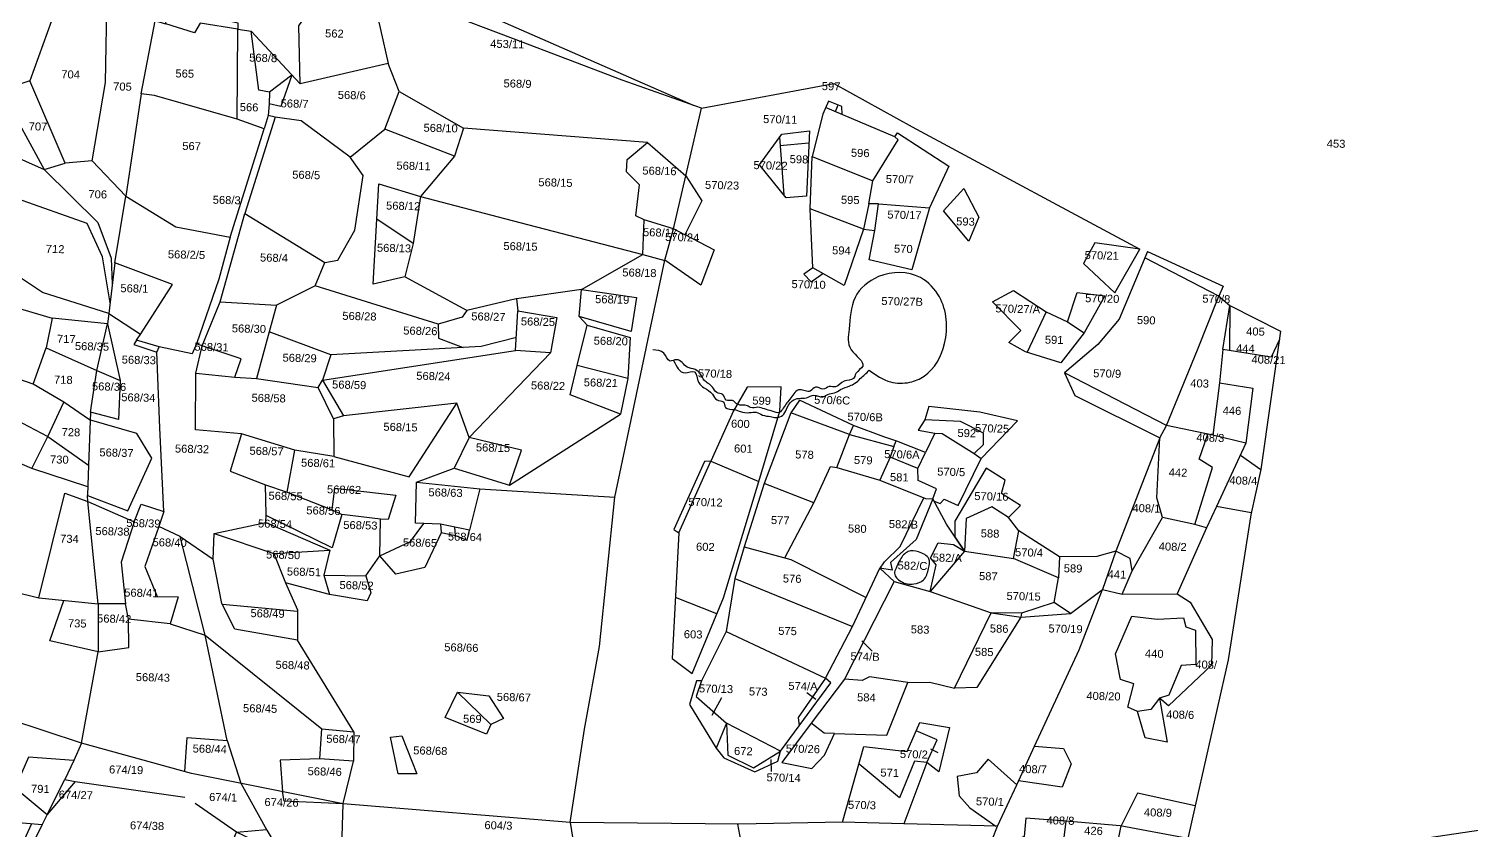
# Model space of a CAD drawing. Header units: millimetres. Extents: x 348367 to 356748, y 1836285 to 1844490.
# Drawn here: x 350241 to 352675, y 1840811 to 1842164 of the extents above; entities that cross this region are included whole.
import ezdxf
from ezdxf.enums import TextEntityAlignment as Align

# ---------------------------------------------------------------- set-up
doc = ezdxf.new("R2010")
doc.units = ezdxf.units.MM
for name, color, linetype in [('DIMENSION', 7, 'Continuous'), ('Plot', 7, 'Continuous'), ('Stream', 4, 'Continuous')]:
    doc.layers.add(name, color=color, linetype=linetype)
doc.styles.get("Standard").update_dxf_attribs({"font": 'arial.ttf'})

msp = doc.modelspace()

# ---------------------------------------------------------------- hatches: boundary and pattern name
h = msp.add_hatch()
h.set_pattern_fill('DASH,_O', color=4, scale=20, angle=45)
h.set_pattern_definition([(45, (0, -5286.02), (7e-15, 89.8025612), [63.5, -63.5])])
edge = h.paths.add_edge_path()
edge.add_spline(control_points=[(356173.8, 1844077.8), (356118.9, 1844029), (355913.7, 1843861.9), (355574.1, 1843591.3), (355217, 1843272.9), (354944.6, 1842979.2), (354741.7, 1842776.2), (354523.6, 1842634), (354411.3, 1842454.7), (354037.5, 1842257.1), (353652.6, 1842879.1), (352957.2, 1842601.1), (352440.3, 1843123.6), (351871, 1843339), (351505.9, 1843559), (351379.9, 1843635)], knot_values=[10732.018624, 10732.018624, 10732.018624, 10732.018624, 10947.391125, 11503.408839, 12052.094683, 12374.742608, 12705.71871, 12912.047162, 13143.644243, 13334.200632, 14061.252952, 14648.51574, 15221.119517, 16056.071013, 16495.766696, 16495.766696, 16495.766696, 16495.766696], degree=3, periodic=0)
edge.add_line((351379.9, 1843635), (351014.3, 1843797.8))
edge.add_line((351014.3, 1843797.8), (350411.6, 1843762))
edge.add_line((350411.6, 1843762), (349770.9, 1843444.1))
edge.add_line((349770.9, 1843444.1), (349436.5, 1843040.9))
edge.add_line((349436.5, 1843040.9), (349048.2, 1842444.9))
edge.add_line((349048.2, 1842444.9), (348671.9, 1842188.8))
edge.add_line((348671.9, 1842188.8), (348895.9, 1841975.1))
edge.add_line((348895.9, 1841975.1), (349205.6, 1842299.6))
edge.add_line((349205.6, 1842299.6), (349306, 1842415.8))
edge.add_line((349306, 1842415.8), (349375, 1842547))
edge.add_line((349375, 1842547), (349580.2, 1842817.4))
edge.add_line((349580.2, 1842817.4), (349946.5, 1843185.7))
edge.add_line((349946.5, 1843185.7), (350272.4, 1843335.3))
edge.add_line((350272.4, 1843335.3), (350789.1, 1843428))
edge.add_line((350789.1, 1843428), (350998.9, 1843450.7))
edge.add_line((350998.9, 1843450.7), (351278.4, 1843398.7))
edge.add_line((351278.4, 1843398.7), (351614, 1843322.1))
edge.add_line((351614, 1843322.1), (352008.9, 1843081.7))
edge.add_line((352008.9, 1843081.7), (352174.8, 1842941.3))
edge.add_line((352174.8, 1842941.3), (352417, 1842669.9))
edge.add_line((352417, 1842669.9), (353146.2, 1842474.1))
edge.add_line((353146.2, 1842474.1), (353409.4, 1842271.6))
edge.add_line((353409.4, 1842271.6), (354057, 1842133))
edge.add_line((354057, 1842133), (354305.9, 1842172.8))
edge.add_line((354305.9, 1842172.8), (354684.2, 1842415.5))
edge.add_line((354684.2, 1842415.5), (355191.1, 1842879.5))
edge.add_line((355191.1, 1842879.5), (355737, 1843173.6))
edge.add_line((355737, 1843173.6), (356070, 1843283.5))
edge.add_line((356070, 1843283.5), (356311.5, 1843442.1))
edge.add_line((356311.5, 1843442.1), (356517.8, 1843778.2))
edge.add_line((356517.8, 1843778.2), (356173.8, 1844077.8))

# ---------------------------------------------------------------- linework, layer by layer
at = {"layer": 'DIMENSION', "color": 2}
for points in [[(351664.3, 1841113.6), (351646.5, 1841131.2)], [(351762.6, 1840948.5), (351774.9, 1840942.6)], [(351494.1, 1840910.5), (351493.7, 1840930.9)]]:
    msp.add_lwpolyline(points, dxfattribs=at)
at = {"layer": 'DIMENSION', "color": 4}
for points in [[(351409.8, 1841035), (351393.5, 1841005.1)], [(351554, 1841043.8), (351569.2, 1841032.3)]]:
    msp.add_lwpolyline(points, dxfattribs=at)
at = {"layer": 'Plot'}
for points in [[(351376, 1842030.6), (351242.2, 1842077.7), (351058.7, 1842147.4), (350815, 1842240.1), (350759.9, 1842261), (350469.9, 1842363.6), (350800.5, 1842290), (350808.7, 1842278.7), (351362, 1842035.5)], [(350866, 1842058.6), (350847.3, 1842105.8), (350698.6, 1842071.4), (350696.8, 1842169.6), (350759.9, 1842261), (350796.3, 1842290.9)], [(350808.7, 1842278.7), (350847.3, 1842105.8)], [(350348, 1841941.4), (350370.2, 1842073.5), (350373.1, 1842228.3), (350279.1, 1842177.9), (350242.8, 1842076.7)], [(350430.6, 1842054.7), (350453.9, 1842178), (350455.1, 1842213.2)], [(350453.9, 1842178), (350471.9, 1842172.8), (350475.1, 1842200.8), (350593.6, 1842174.3), (350593.8, 1842164), (350530, 1842174), (350520.3, 1842157.6), (350471.9, 1842172.8)], [(350592.7, 1842011.8), (350593.8, 1842164), (350616, 1842160.5), (350698.6, 1842071.4)], [(350684.6, 1842086.4), (350647.1, 1842057.2), (350629.1, 1842061), (350616, 1842160.5)], [(350028.8, 1841877.1), (350077.4, 1842011.2), (350098, 1842058.5), (350017.2, 1842087.5), (350005.9, 1842046.3), (350077.4, 1842011.2), (350266.7, 1841926.6), (350302.5, 1841937.8), (350242.8, 1842076.7), (350194, 1842060.3), (350266.7, 1841926.6), (350357.3, 1841837.5), (350379.8, 1841777), (350381.8, 1841733.4)], [(350684.6, 1842086.4), (350666.5, 1842033.1), (350646.7, 1842038), (350645, 1842018.3)], [(350783.5, 1841947.6), (350700.3, 1842009.1), (350656.6, 1842015.4), (350645, 1842018.3), (350638.1, 1841995.8), (350592.7, 1842011.8), (350453.3, 1842051.8), (350430.6, 1842054.7), (350404.4, 1841882.1), (350489, 1841829.8), (350580.8, 1841812.4), (350638.1, 1841995.8)], [(350647.1, 1842057.2), (350646.7, 1842038)], [(350959.6, 1841949.5), (350841.6, 1841994.8), (350866, 1842058.6), (350974.8, 1841996.8)], [(351154.6, 1840824.5), (351178.7, 1840981.9), (351204.1, 1841121.4), (351229.9, 1841373.7), (351259.7, 1841514.8), (351290.3, 1841659.4), (351314.5, 1841773.7), (351328.9, 1841826.6), (351349.6, 1841916.1), (351376, 1842030.6), (351599.3, 1842071.9), (351731.7, 1841999), (351976.2, 1841867.4), (352116.1, 1841792.1), (352040.2, 1841802.8), (352021.1, 1841768.2), (352073.7, 1841718.5), (352116.1, 1841792.1)], [(351590.3, 1842042), (351580.9, 1842020.5), (351562.9, 1841948.8), (351665.2, 1841907.6), (351707.8, 1841977.2), (351702.4, 1841982.3), (351585.6, 1842031.3)], [(351613.6, 1842019.5), (351612.8, 1842033), (351590.3, 1842042)], [(351606.2, 1842035.6), (351601.6, 1842024.5)], [(350656.6, 1842015.4), (350605.5, 1841852.6), (350740.3, 1841769.7)], [(350724, 1841730.4), (350740.3, 1841769.7), (350762.5, 1841773.5), (350790.9, 1841824.4), (350805.2, 1841916.5), (350783.5, 1841947.6), (350841.6, 1841994.8)], [(351285.2, 1841972.7), (350974.8, 1841996.8), (350959.6, 1841949.5), (350901.7, 1841881.4)], [(351511.7, 1841986.7), (351558.4, 1841992.2), (351553.4, 1841881.9), (351519.2, 1841879), (351474.2, 1841934.5), (351511.7, 1841986.7)], [(351507.9, 1841981.5), (351515, 1841884.1)], [(351702.4, 1841982.3), (351707.2, 1841989), (351793.6, 1841932.4), (351760.9, 1841862), (351731.3, 1841757.2), (351659.2, 1841774.6), (351668.7, 1841824.1), (351674.8, 1841868.7), (351658.8, 1841869.1), (351665.2, 1841907.6)], [(350901.7, 1841881.4), (351056.9, 1841841), (351277.2, 1841783.1), (351279.6, 1841841.8), (351265.6, 1841848.5), (351271.7, 1841901), (351249.7, 1841923.1), (351250.7, 1841943.8), (351285.2, 1841972.7), (351349.6, 1841916.1)], [(351557.4, 1841971.6), (351508.6, 1841967)], [(350386.1, 1841769.5), (350404.4, 1841882.1), (350348, 1841941.4), (350302.5, 1841937.8)], [(351658.8, 1841869.1), (351649.4, 1841826.2), (351559.8, 1841860.2), (351562.9, 1841948.8)], [(351349.6, 1841916.1), (351376.8, 1841874), (351348, 1841816.7), (351328.9, 1841826.6)], [(350980, 1841688.6), (350875.7, 1841745.7), (350821.8, 1841733.5), (350828.2, 1841843), (350831.7, 1841902.5), (350901.7, 1841881.4), (350889.3, 1841802), (350828.2, 1841843)], [(351784.6, 1841857.2), (351819, 1841895), (351844.2, 1841846.2), (351827.5, 1841806), (351784.6, 1841857.2)], [(350378, 1841701.8), (350365.4, 1841779.3), (350339.6, 1841835.9), (350221.6, 1841877.1), (350206, 1841860.3), (350187.8, 1841770)], [(351564.2, 1841760.6), (351559.8, 1841860.2)], [(351674.8, 1841868.7), (351760.9, 1841862)], [(350563.6, 1841703.4), (350605.5, 1841852.6)], [(351328.9, 1841826.6), (351279.6, 1841841.8)], [(350580.8, 1841812.4), (350561.6, 1841741.9), (350523.9, 1841632.5)], [(351348.1, 1841816.9), (351397.6, 1841791.2), (351375, 1841731.5), (351314.5, 1841773.7)], [(351649.4, 1841826.2), (351617.2, 1841730.8), (351564.2, 1841760.6), (351549, 1841750), (351561.3, 1841737.3), (351580.7, 1841751.3)], [(351649.4, 1841826.2), (351668.7, 1841824.1)], [(350375.8, 1841683.5), (350263.9, 1841719.3), (350187.8, 1841770), (350091.4, 1841785.9), (350062.2, 1841781.2), (350065.8, 1841739.6), (350019.6, 1841735.2), (350025.2, 1841716.2), (349895.4, 1841742.1), (349875.4, 1841678.6), (349940.7, 1841647.6), (349949, 1841662.3), (350007, 1841637.4)], [(350889.3, 1841802), (350875.7, 1841745.7)], [(351052.2, 1841393.7), (351239.4, 1841513.6), (351154.3, 1841546.3), (351166.5, 1841595.7), (351183.4, 1841664.3), (351169.5, 1841678.4), (351173.9, 1841724.2), (351277.2, 1841783.1), (351314.3, 1841773)], [(352128.8, 1841788.5), (352081.1, 1841674), (352045.3, 1841631.6), (351988.7, 1841583.7), (352006.2, 1841545.3), (352149.8, 1841473.9), (352160.8, 1841494.6), (351988.7, 1841583.7)], [(352128.8, 1841788.5), (352256.5, 1841729.6), (352249.5, 1841712.8), (352267.6, 1841697.1), (352353.4, 1841654), (352319.9, 1841420.1), (352303, 1841343.9)], [(350422.5, 1841638.5), (350430, 1841649.3), (350483.6, 1841732.6), (350386.1, 1841769.5), (350375.8, 1841683.5), (350429.6, 1841648.8)], [(352160.8, 1841494.6), (352213.5, 1841622.6), (352249.5, 1841712.8), (352124.2, 1841777.5)], [(350125.7, 1841721.4), (350280.1, 1841675.8)], [(351063.5, 1841708.6), (350980, 1841688.6), (350972.3, 1841677.3), (350931.5, 1841665.5), (350724, 1841730.4), (350658.9, 1841697.8), (350646.5, 1841652.5), (350625, 1841573.8), (350729.2, 1841559), (350736.6, 1841571.1), (351062.5, 1841621.1)], [(351173.9, 1841724.2), (351063.8, 1841708.7), (351066.4, 1841688.1), (351132, 1841677.1), (351121.1, 1841617.1), (351062.5, 1841621.1), (351066.4, 1841688.1)], [(351173.9, 1841724.2), (351266.5, 1841710.8), (351257.7, 1841653.2), (351169.5, 1841678.4)], [(352057, 1841713.5), (352021.8, 1841650.9), (351982.4, 1841600.6), (351923.2, 1841619), (351894.6, 1841634.8), (351914.9, 1841655), (351867.4, 1841703.6), (351902.7, 1841722.8), (351957.9, 1841686.5), (351925.6, 1841618.2)], [(351957.9, 1841686.5), (351993.8, 1841669.6), (352010.2, 1841719.3), (352057, 1841713.5)], [(350522.9, 1841582.8), (350533.6, 1841629.4), (350563.6, 1841703.4), (350658.9, 1841697.8)], [(352351.4, 1841640.1), (352337.6, 1841610.1), (352256.2, 1841622.8), (352267.6, 1841697.1), (352267, 1841621.1)], [(350373.7, 1841666.1), (350280.1, 1841675.8), (350270.3, 1841625.5), (350355.7, 1841587.7)], [(350375.8, 1841683.5), (350373.7, 1841666.1), (350394.9, 1841570.7), (350392.3, 1841504.7), (350345, 1841517.2), (350355.7, 1841587.7), (350394.9, 1841570.7)], [(350355.7, 1841587.7), (350373.7, 1841666.1)], [(350931.5, 1841665.5), (350932.4, 1841641.8), (350974.1, 1841626.4)], [(351183.4, 1841664.3), (351255.9, 1841643.2), (351251.7, 1841574), (351239.4, 1841513.6)], [(351993.8, 1841669.6), (352021.8, 1841650.9)], [(350588.7, 1841576.2), (350599.1, 1841607.4), (350533.6, 1841629.4), (350523.9, 1841632.5), (350516.5, 1841615.4), (350460.8, 1841627.4), (350422.5, 1841638.5), (350418.3, 1841631.3), (350457.1, 1841618.3), (350460.8, 1841627.4)], [(350750.8, 1841614.1), (350646.5, 1841652.5)], [(351063.8, 1841643.3), (351004.4, 1841628), (350750.8, 1841614.1), (350736.6, 1841571.1)], [(350248.4, 1841564.4), (350270.3, 1841625.5)], [(350469, 1841349.5), (350462, 1841490.7), (350457.1, 1841618.3)], [(351121.1, 1841617.1), (350984.1, 1841474.5), (350963.3, 1841532.3), (350771.8, 1841511.1), (350755, 1841506.1), (350729.2, 1841559)], [(352256.2, 1841622.8), (352250.4, 1841566.6), (352306.5, 1841557.7), (352295, 1841464.9), (352239.3, 1841478.5), (352160.8, 1841494.6)], [(350340.4, 1841366.3), (350340, 1841376.6), (350407.9, 1841350.4), (350448.6, 1841439.7), (350423.3, 1841481.2), (350343.3, 1841504), (350300.1, 1841534), (350248.4, 1841564.4), (350172, 1841590.6), (350154.5, 1841543.7), (350219.5, 1841504.2), (350272.9, 1841475.9), (350300.1, 1841534)], [(351251.7, 1841574), (351166.5, 1841595.7)], [(350599.9, 1841480.4), (350522.2, 1841487.3), (350522.9, 1841582.8), (350588.7, 1841576.2), (350625, 1841573.8)], [(350736.6, 1841571.1), (350771.8, 1841511.1)], [(352250.4, 1841566.6), (352239.3, 1841478.5)], [(351508.4, 1841519), (351510.5, 1841559.9), (351453.3, 1841559.1), (351430.4, 1841519.5), (351391.8, 1841434.5), (351381.3, 1841433.8), (351329.6, 1841318.8), (351338, 1841313.4), (351391.8, 1841434.5), (351473.1, 1841400), (351508.4, 1841519)], [(350340.5, 1841390.9), (350246.3, 1841422), (350143.2, 1841465.7), (350169.5, 1841524.1), (350215.5, 1841506.6)], [(350345, 1841517.2), (350341.7, 1841427.6), (350340, 1841376.6)], [(350755, 1841506.1), (350755.6, 1841442.2), (350882.7, 1841407.9), (350963.3, 1841532.3)], [(351768.8, 1841366.8), (351778.8, 1841362.9), (351785.5, 1841370.3), (351809.2, 1841359.5), (351848, 1841438.9), (351909.2, 1841502.4), (351845.9, 1841517.4), (351759.9, 1841526.7), (351753, 1841504.2), (351741.8, 1841487), (351769.9, 1841481.8), (351754.4, 1841449.2), (351705.7, 1841468.2), (351683.8, 1841475.3), (351632.5, 1841494.4), (351541.3, 1841537.2), (351526.7, 1841515.8), (351482, 1841396.6), (351448.1, 1841289.5), (351432.6, 1841236.3), (351417.7, 1841147), (351376, 1841063.3), (351367.6, 1841063.5), (351356.1, 1841023.3), (351401.1, 1840949.9), (351414.1, 1840933.4), (351466.3, 1840909.8), (351504.9, 1840927.7), (351509.3, 1840944.5), (351594.7, 1841060), (351585.3, 1841068), (351539.2, 1841001.6), (351541.2, 1840987.6)], [(351625.9, 1841479.2), (351526.7, 1841515.8)], [(351604.5, 1841423.7), (351625.9, 1841479.2), (351632.5, 1841494.4)], [(351769.9, 1841481.8), (351782.6, 1841481.1), (351836.2, 1841447.4), (351852.3, 1841462.5), (351851.9, 1841481.9), (351813, 1841501.2), (351753, 1841504.2)], [(350246.3, 1841422), (350272.9, 1841475.9), (350341.7, 1841427.6)], [(350755.6, 1841442.2), (350689.9, 1841453.2), (350599.9, 1841480.4), (350580.8, 1841417.7), (350640.2, 1841394.2)], [(351002, 1841387.4), (350984.7, 1841317.7), (350935.5, 1841328), (350893.5, 1841329.8), (350895.4, 1841399.2), (350959, 1841422.3), (351052.2, 1841393.7), (351072.6, 1841453.2), (350984.1, 1841474.5), (350959, 1841422.3)], [(351625.9, 1841479.2), (351700.9, 1841459), (351694.7, 1841441.1)], [(351700.9, 1841459), (351704.7, 1841468.6)], [(352295, 1841464.9), (352245.2, 1841358.1), (352228.2, 1841321.6), (352208.6, 1841327.4), (352154.3, 1841339.5), (352144.6, 1841372.4), (352149.8, 1841473.9), (352075.6, 1841282.4), (352052.8, 1841217.9)], [(352208.6, 1841327.4), (352238.3, 1841423.9), (352215.8, 1841437.8), (352230.9, 1841480.2)], [(350676.9, 1841382.2), (350689.9, 1841453.2)], [(351741.2, 1841422), (351754.4, 1841449.2)], [(351836.2, 1841447.4), (351848, 1841438.9)], [(352285.6, 1841444.7), (352319.9, 1841420.1)], [(351566, 1841364.1), (351593.7, 1841425.4), (351604.5, 1841423.7), (351677.2, 1841402.5)], [(351894, 1841339), (351914.6, 1841359.5), (351882.3, 1841379.8), (351888.6, 1841402.2), (351856.4, 1841422.3), (351803.7, 1841333.3), (351803.9, 1841306.5), (351819.8, 1841282.7), (351762.2, 1841214.6), (351772.1, 1841259.2), (351762.4, 1841271.2), (351775.3, 1841296.4), (351801.2, 1841293.7), (351819.8, 1841282.7), (351789.6, 1841327.9), (351766.6, 1841370.9), (351772.6, 1841387.5), (351741.7, 1841401.5), (351741.2, 1841422), (351694.7, 1841441.1), (351677.2, 1841402.5), (351754.2, 1841371.3), (351766.6, 1841370.9)], [(350496.1, 1841307.4), (350551.8, 1841268.7), (350553.5, 1841312.5), (350640.8, 1841330.8), (350641.4, 1841344.1), (350640.2, 1841394.2), (350676.9, 1841382.2), (350752.7, 1841352.1), (350769.1, 1841344.3), (350752.9, 1841288), (350641.4, 1841342.6)], [(350895.4, 1841399.2), (351002, 1841387.4), (351229.9, 1841373.7)], [(351338, 1841313.4), (351326.9, 1841101), (351360.4, 1841076), (351413.5, 1841203.8), (351473.1, 1841400)], [(351516.6, 1841271.3), (351566, 1841364.1), (351482, 1841396.6)], [(350038, 1841182.2), (350047, 1841193.4), (350069, 1841190.4), (350068.2, 1841260.1), (350132, 1841234.5), (350257.8, 1841203.5), (350301.6, 1841380.4), (350340.4, 1841366.3), (350418.6, 1841331.9), (350396.7, 1841263.6), (350404.2, 1841193.7), (350357.8, 1841193.3), (350340.4, 1841366.3)], [(350752.7, 1841352.1), (350757.2, 1841388.6), (350860.4, 1841376.9), (350847.4, 1841336.1), (350834.4, 1841336.3)], [(351676.5, 1841252), (351684.9, 1841264.4), (351711.4, 1841290.3), (351751.5, 1841372.4)], [(351766.6, 1841370.9), (351738.5, 1841302.4), (351695.2, 1841263.5), (351697.7, 1841250.3), (351677.2, 1841253.7)], [(350418.6, 1841331.9), (350430.6, 1841362), (350469, 1841349.5), (350460.3, 1841324.3), (350437, 1841256.7), (350457.3, 1841205.8), (350493, 1841205.5), (350479.7, 1841159.5), (350409.4, 1841167.8)], [(352075.6, 1841282.4), (352043.3, 1841273.6), (351980.1, 1841272.7), (351911.9, 1841316.9), (351894, 1841339), (351866.1, 1841357.5), (351823, 1841337.6), (351819.8, 1841282.7), (351902.6, 1841270.3), (351911.9, 1841316.9)], [(352303.6, 1841346.9), (352245.2, 1841358.1)], [(350479.7, 1841159.5), (350538.7, 1841140.8), (350496.1, 1841307.4), (350460.3, 1841324.3)], [(350640.8, 1841330.8), (350749.1, 1841284), (350738.8, 1841241.8), (350748.3, 1841209.2), (350674.1, 1841228.7), (350694.3, 1841183.3), (350694.3, 1841132.1), (350588.7, 1841150.9), (350566.9, 1841194.3), (350551.8, 1841268.7)], [(350809.5, 1841240.8), (350833.5, 1841274.8), (350834.4, 1841336.4), (350769.1, 1841344.3)], [(350833.5, 1841274.8), (350885.3, 1841299), (350907.5, 1841329.2)], [(350935.5, 1841328), (350936.7, 1841314.1), (350961.3, 1841308.8), (350960.1, 1841322.9)], [(352103.1, 1841249.4), (352154.3, 1841339.5)], [(352228.2, 1841321.6), (352179, 1841210.4)], [(352303, 1841343.9), (352264.8, 1841098.9), (352209.1, 1840852.2), (352196.7, 1840797.2)], [(350553.5, 1841312.5), (350654.5, 1841278.4), (350674.1, 1841228.7)], [(350936.7, 1841313.5), (350909.2, 1841254.6), (350860.5, 1841243.7), (350833.5, 1841274.8)], [(350961.3, 1841308.8), (350980.6, 1841301.2), (350984.7, 1841317.7)], [(350654.5, 1841278.4), (350749.1, 1841284)], [(351448.1, 1841289.5), (351527.1, 1841268.5), (351654.1, 1841204.4)], [(351980.1, 1841272.7), (351978.5, 1841237.5), (351902.6, 1841270.3)], [(352085.9, 1841209.7), (352103.1, 1841249.4), (352099.8, 1841269.9), (352075.6, 1841282.4)], [(351585.3, 1841068), (351630.9, 1841155), (351677.2, 1841253.7), (351701.1, 1841231.2), (351617.7, 1841066.1), (351561.4, 1840991.8), (351512, 1840925.8), (351562.4, 1840915.6), (351584, 1840938.2), (351600.4, 1840974.4), (351583.1, 1840975.4), (351561.4, 1840991.8)], [(350738.8, 1841241.8), (350809.5, 1841240.8), (350818.1, 1841212.2), (350812.2, 1841198.5), (350748.3, 1841209.2)], [(351432.6, 1841236.3), (351630.9, 1841155)], [(351701.1, 1841231.2), (351762.2, 1841214.6), (351864.8, 1841178.1), (351915.9, 1841170.8), (351999.1, 1841177.3), (352052.8, 1841217.9)], [(351999.1, 1841177.3), (351971.6, 1841195.9), (351978.5, 1841237.5)], [(350257.8, 1841203.5), (350357.8, 1841193.3), (350357.9, 1841112.3), (350276.3, 1841130.8), (350300.2, 1841199.2)], [(351402.3, 1841176.8), (351332.3, 1841204.4)], [(351938.2, 1840953), (352013.5, 1841115.7), (352052.8, 1841217.9), (352085.9, 1841209.7), (352179, 1841210.4), (352201, 1841196.3), (352238.2, 1841133.4), (352236.9, 1841089.7), (352164.5, 1841021.4), (352149.3, 1841034), (352134.6, 1841015.3), (352112.2, 1841011.9), (352095.9, 1841019.1), (352105.9, 1841058.6), (352083.1, 1841065.9), (352074.8, 1841109.1), (352102.2, 1841172.4), (352145.4, 1841167.8), (352189.4, 1841170), (352193.8, 1841154.7), (352209.9, 1841148.8), (352210.7, 1841091), (352185.5, 1841089.3), (352164.6, 1841039.4), (352149.3, 1841034), (352162.2, 1840959.9), (352124.9, 1840967.1), (352112.2, 1841011.9)], [(350357.9, 1841112.3), (350410, 1841119.5), (350409.4, 1841167.8), (350404.2, 1841193.7)], [(350567.6, 1841192.8), (350694.3, 1841181)], [(351724.2, 1841060.8), (351761.5, 1841061.3), (351803.1, 1841050.9), (351864.8, 1841178.1)], [(351916.3, 1841178), (351864.8, 1841178.1)], [(351971.6, 1841195.9), (351916.3, 1841178), (351915.3, 1841170.9)], [(351915.3, 1841170.9), (351840.7, 1841052.1), (351803.1, 1841050.9)], [(350575.5, 1840963), (350538.7, 1841140.8), (350735.7, 1840982.7), (350789.6, 1840977.4), (350788.9, 1840927.6), (350732.1, 1840931.9), (350735.7, 1840982.7)], [(350789.6, 1840977.4), (350694.3, 1841132.1)], [(351417.7, 1841147), (351585.3, 1841068)], [(350330, 1840958.2), (350357.9, 1841112.3)], [(351376, 1841063.3), (351367.3, 1841036.8), (351418.2, 1840992.1), (351401.1, 1840949.9)], [(351600.4, 1840974.4), (351688.8, 1840972), (351724.2, 1841060.8), (351659.7, 1841070), (351647.4, 1841064), (351617.7, 1841066.1)], [(350964.2, 1841044.1), (351020.9, 1840989.5), (351013.1, 1840973.5), (350943.5, 1841001.5), (350964.2, 1841044.1), (351017, 1841038.1), (351041.8, 1841000.1), (351020.9, 1840989.5)], [(352912, 1840843.8), (352554.7, 1840791), (352307.1, 1840775.2), (352250.4, 1840780.9), (352196.7, 1840797.2), (352082.9, 1840818.9), (351991.1, 1840826.3), (351923.5, 1840831.8), (351920.8, 1840800.4), (351859, 1840775.1), (351875.9, 1840817.9), (351717.5, 1840822.1), (351614.4, 1840824.8), (351439.3, 1840821.3), (351154.6, 1840824.5), (350771.3, 1840855.9), (350515.5, 1840907.2), (350330, 1840958.2), (350145.2, 1841019)], [(351418.2, 1840992.1), (351420.5, 1840938.2), (351464, 1840916.4), (351509.3, 1840944.5), (351418.2, 1840992.1)], [(351614.4, 1840824.8), (351650.3, 1840952.6), (351723.4, 1840944.3), (351744.5, 1840993.2), (351794.6, 1840984.9), (351776.6, 1840910.1), (351756.4, 1840925.7), (351773.9, 1840964), (351738.5, 1840979.3)], [(350330, 1840958.2), (350317.1, 1840928.8), (350301.8, 1840896.8)], [(350504.5, 1840910.2), (350507.9, 1840967.6), (350575.5, 1840963), (350598.5, 1840890.6)], [(350851.1, 1840968.4), (350870.3, 1840970.6), (350895.8, 1840906.4), (350864.1, 1840906.6), (350851.1, 1840968.4)], [(350317.1, 1840928.8), (350240.5, 1840934.5), (350217.7, 1840882.9), (350271.7, 1840837.7)], [(350731.8, 1840931.9), (350665.4, 1840929.7), (350669.2, 1840876.4)], [(351875.9, 1840817.9), (351908.2, 1840888), (351860.1, 1840931), (351840.4, 1840907.9), (351807.9, 1840902), (351810.8, 1840869.3), (351829.2, 1840849), (351872.8, 1840818)], [(351908.2, 1840888), (351938.2, 1840953), (351987.3, 1840949.1), (351999.9, 1840923.3), (351984.7, 1840884.1), (351911.4, 1840894.9)], [(350771.4, 1840856.5), (350788.9, 1840927.6)], [(351756.4, 1840925.7), (351735.8, 1840927.7), (351710.3, 1840866.2), (351642, 1840923)], [(351756.4, 1840925.7), (351717.5, 1840822.1)], [(350319.2, 1840893.7), (350271.7, 1840837.7), (350263.6, 1840821.1)], [(350271.7, 1840837.7), (350301.8, 1840896.8), (350319.2, 1840893.7), (350504.3, 1840866.9)], [(350598.5, 1840890.6), (350642.7, 1840811.5), (350665.7, 1840772.3), (350668.2, 1840628.9), (350560.7, 1840734.1), (350537.1, 1840673.9), (350529.6, 1840674.5), (350528, 1840654.3), (350447.5, 1840667.8), (350441.1, 1840620.9), (350525.6, 1840601.1), (350528, 1840654.3)], [(350760.7, 1840475.5), (350766.5, 1840691.1), (350771.3, 1840855.9), (350672.1, 1840860.3), (350669.2, 1840876.4)], [(352209.1, 1840852.2), (352112.2, 1840873.6), (352084.2, 1840818.7)], [(350560.7, 1840734.1), (350591.2, 1840807.8), (350521.5, 1840856.2)], [(350210.5, 1840825.6), (350263.6, 1840821.1), (350220.5, 1840734.6), (350174.2, 1840666.4), (350246, 1840822.6)], [(350665.7, 1840772.3), (350591.2, 1840807.8), (350642, 1840812.7)], [(351154.6, 1840824.5), (351172.4, 1840712), (351172.4, 1840652.4), (351159.5, 1840593.1), (351147.9, 1840513.1), (351146.6, 1840483.8), (351128.5, 1840452.6), (351131.3, 1840425.5), (351140.5, 1840418.6), (351120.3, 1840307.6), (351105.1, 1840195.3), (351086.7, 1840059.5), (350929.9, 1840097.8), (350921.7, 1840073.7), (350946.3, 1840014.7), (350973.3, 1840011.9), (350996.4, 1840057.5), (351075.4, 1840040.8), (351080.3, 1840061.1)], [(351668.7, 1840668.2), (351601.4, 1840681.7), (351578.6, 1840693.3), (351591, 1840739.9), (351565.8, 1840773.3), (351444.5, 1840785.4), (351437.3, 1840821.4)], [(351991.1, 1840826.3), (351986.1, 1840785.3)], [(352057.9, 1840625.8), (352072.2, 1840684.1), (352075.5, 1840773.1), (352084.2, 1840818.7)]]:
    msp.add_lwpolyline(points, dxfattribs=at)
at = {"layer": 'Stream'}
for points in [[(353420.7, 1842310), (353386.2, 1842292.4), (353364.4, 1842282.2), (353346.5, 1842270.8), (353332.7, 1842263.6), (353318.1, 1842257.9), (353299, 1842246.8), (353285, 1842241), (353272.3, 1842229.5), (353246.4, 1842216.3), (353225.6, 1842206.6), (353223.2, 1842182), (353206.7, 1842165.1), (353201.6, 1842148.6), (353185.5, 1842130.9), (353173.9, 1842120.8), (353166.6, 1842111), (353163.8, 1842097.2), (353140.7, 1842083.7), (353131.7, 1842068.9), (353125.2, 1842053.3), (353122.5, 1842039.4), (353104.2, 1842014.2), (353093.9, 1841991.6), (353076.2, 1841978), (353061.3, 1841966.6), (353048.2, 1841955.2), (353030.3, 1841949.1), (353022.7, 1841934.3), (353022.8, 1841920.4), (353023.5, 1841904), (353011.7, 1841875.7), (353010.8, 1841838.6), (353000.7, 1841810.8), (353005.7, 1841769.8), (352994.2, 1841740.9), (352996.8, 1841719.4), (352987.3, 1841689.7), (352992.9, 1841661.4), (352979.4, 1841634.8), (352984.6, 1841615.6), (352971.5, 1841579), (352977.5, 1841546.2), (352967.5, 1841521.8), (352969.8, 1841499.2), (352958.9, 1841471.8), (352961.7, 1841444.3), (352950.4, 1841413.4), (352952.4, 1841379.5), (352946.2, 1841357.4), (352946.5, 1841324.3), (352929.9, 1841287.5), (352930.7, 1841259.9), (352922.4, 1841226.4), (352925.7, 1841206.1), (352944, 1841195.4), (352950.8, 1841179.5), (352945.9, 1841155.3), (352947.7, 1841132.3), (352945.2, 1841112.6), (352947.7, 1841086.3), (352940.6, 1841063.1), (352942.1, 1841032.9), (352941.1, 1841011.3), (352940.9, 1840982.1), (352934.5, 1840964.9), (352938.1, 1840942.9), (352927.8, 1840913.9), (352931.8, 1840888.7), (352922.8, 1840856.9), (352933.6, 1840831.4), (352926.1, 1840795.2), (352929.9, 1840781), (352906.4, 1840737.4), (352906.1, 1840699.4), (352891.3, 1840680.6), (352889, 1840665.9), (352864.8, 1840646), (352860.5, 1840626.9), (352844, 1840605.2), (352847.8, 1840573.7), (352847.7, 1840545.5), (352866.3, 1840520.8), (352871.3, 1840501.1), (352889.7, 1840478.6), (352893.3, 1840455.8), (352905.4, 1840425), (352909.7, 1840405.7), (352916.6, 1840385), (352917.5, 1840356.2), (352922.4, 1840333.4), (352914.7, 1840304.1), (352921.2, 1840281.1), (352912.3, 1840256), (352916.6, 1840238), (352902.7, 1840218.8), (352898.5, 1840187.2), (352874.5, 1840163.2), (352861.6, 1840145.2), (352834.4, 1840133.4), (352821.6, 1840108.2), (352817.2, 1840084.6), (352813.2, 1840064.2), (352813.5, 1840039.3), (352809.6, 1840020.8), (352809.3, 1839998.7), (352798.6, 1839976.9), (352783.5, 1839961.3), (352757.4, 1839957.1), (352732.1, 1839955.8), (352713.4, 1839964.2), (352698, 1839987.9), (352682.2, 1839996.6), (352662.2, 1840003.5), (352643.9, 1840017.1), (352615.1, 1840016.5), (352593.4, 1840031.4), (352573.3, 1840037.6), (352549.3, 1840041.7), (352534.6, 1840042.4), (352479, 1840032.2), (352454.3, 1840032.7), (352434.9, 1840023.9), (352418.9, 1840025), (352388, 1840015.8), (352358.3, 1840021.3), (352324.6, 1840032), (352297.4, 1840030.7), (352275.3, 1840032.9), (352258.7, 1840034.2), (352234.6, 1840024.2), (352210.2, 1840031.8), (352180.5, 1840024.5), (352143.3, 1840036.6), (352105.2, 1840033.7), (352069.3, 1840023.1), (352026.5, 1840022.4), (352007.4, 1840013.9), (351984.2, 1839997.5), (351959.9, 1839982.4), (351948.9, 1839965.7), (351919.2, 1839943.3), (351909, 1839919.5), (351889.2, 1839895.3), (351889, 1839872.3), (351876.9, 1839849.9), (351870, 1839815.8), (351834.8, 1839800.6), (351823.7, 1839782.8), (351796.2, 1839772.6), (351781.1, 1839757.2), (351744.4, 1839749.2), (351726.1, 1839731.7), (351701.2, 1839722.7), (351681, 1839709.1), (351656.3, 1839705.2), (351642.6, 1839694), (351609.1, 1839688.7), (351593.9, 1839681.4), (351568, 1839684.2), (351550, 1839678.6), (351534.1, 1839686), (351513.6, 1839687.1), (351501.2, 1839692.5), (351478.9, 1839694.3), (351457.9, 1839700.6), (351442.3, 1839705.1), (351423.8, 1839716.3), (351403.3, 1839720.8), (351387.3, 1839735.6), (351353.1, 1839741.9), (351327.7, 1839762.6), (351288.3, 1839747.3), (351270.3, 1839745.4), (351257.9, 1839734.2), (351228.5, 1839713.4), (351203.1, 1839708.6), (351184.5, 1839694.3), (351148.8, 1839676)], [(351659.3, 1841587.9), (351695.2, 1841568.2), (351727.7, 1841567.7), (351751.9, 1841577.9), (351786.2, 1841632.9), (351777.6, 1841711.9), (351745.7, 1841744.3), (351674.9, 1841746), (351635.4, 1841710.8), (351625.1, 1841657.3), (351628.8, 1841622.6), (351648.2, 1841595), (351636.9, 1841582.3), (351632.5, 1841573.7), (351617.2, 1841569.7), (351602.4, 1841559.9), (351591.6, 1841560.2), (351581.1, 1841555.8), (351568.6, 1841559.5), (351559.8, 1841552.6), (351542.1, 1841555), (351527, 1841541.4), (351514, 1841524), (351507.7, 1841516.7), (351495.7, 1841518.8), (351482.4, 1841522.5), (351471.4, 1841525.3), (351459.1, 1841524.8), (351453.7, 1841527.9), (351436.7, 1841530.4), (351428.3, 1841536.6), (351418, 1841537.6), (351412, 1841546.9), (351401.8, 1841550.3), (351394.9, 1841559.3), (351387.6, 1841565.7), (351381.1, 1841570.8), (351374.4, 1841581.3), (351365.7, 1841588.9), (351352.2, 1841593.2), (351334.3, 1841605.7), (351323.1, 1841603.5), (351312.8, 1841616.5), (351293.8, 1841622.1)], [(351329.2, 1841604.5), (351348.5, 1841583.6), (351364.3, 1841585), (351371.3, 1841567.6), (351380.9, 1841558.3), (351394.5, 1841547.6), (351402.4, 1841537.8), (351412.9, 1841534.6), (351416.9, 1841525.1), (351431.5, 1841521.5), (351442.1, 1841518.1), (351456.8, 1841516.3), (351468.2, 1841517), (351479.4, 1841512.3), (351492.4, 1841509.6), (351502, 1841508.1), (351513.4, 1841511.8), (351519.5, 1841522), (351529.2, 1841536.3), (351540.7, 1841540.4), (351553.3, 1841541.3), (351565.9, 1841545.7), (351580.9, 1841542.9), (351589.4, 1841547.1), (351600.8, 1841549.8), (351610.8, 1841555.2), (351626.4, 1841561.5), (351635.2, 1841566), (351644.2, 1841573.7), (351659.3, 1841587.9)]]:
    msp.add_spline(points, degree=3, dxfattribs=at)
at = {"layer": 'Stream', "color": 4}
msp.add_spline([(351704.5, 1841253.6), (351711.3, 1841267.9), (351725.1, 1841281.9), (351742.4, 1841281.1), (351759.7, 1841269.7), (351759.4, 1841253), (351751, 1841234.1), (351734.7, 1841227), (351712.9, 1841231.2), (351701.8, 1841245.1), (351704.5, 1841253.6)], degree=3, dxfattribs=at)

# ---------------------------------------------------------------- texts
at = {"layer": 'DIMENSION'}
for s, p in [('562', (350756.7, 1842156.5)), ('453/11', (351048.5, 1842138.7)), ('568/8', (350636.4, 1842115.3)), ('704', (350311.5, 1842087.4)), ('565', (350504.1, 1842088.8)), ('568/9', (351065.7, 1842071.8)), ('705', (350399, 1842066.9)), ('568/6', (350786, 1842052.4)), ('597', (351594.9, 1842067.4)), ('566', (350612.7, 1842032)), ('568/7', (350689.5, 1842038.1)), ('707', (350256.5, 1841999.5)), ('568/10', (350935.9, 1841996.8)), ('570/11', (351509, 1842011.4)), ('567', (350515.7, 1841966.4)), ('596', (351644.1, 1841954.8)), ('453', (352447.1, 1841970.5)), ('568/11', (350890.2, 1841932.9)), ('568/16', (351305.2, 1841924.5)), ('570/22', (351492.7, 1841933.7)), ('598', (351540.7, 1841944.1)), ('568/5', (350709.1, 1841917.7)), ('568/15', (351129.7, 1841904.8)), ('570/23', (351410.9, 1841900.3)), ('570/7', (351710.8, 1841910.4)), ('706', (350357.3, 1841885)), ('568/3', (350574.9, 1841875.3)), ('595', (351627.2, 1841875.5)), ('568/12', (350872.7, 1841865.4)), ('570/17', (351718.7, 1841850.2)), ('593', (351821.7, 1841839)), ('568/17', (351306.3, 1841820.4)), ('570/24', (351343.7, 1841812.4)), ('712', (350285.4, 1841792.6)), ('568/2/5', (350507.1, 1841783.1)), ('568/4', (350654.7, 1841777.8)), ('568/13', (350857.3, 1841794.2)), ('568/15', (351070.7, 1841797.1)), ('594', (351612.3, 1841790.2)), ('570', (351716.8, 1841792.9)), ('570/21', (352051.6, 1841781.8)), ('568/18', (351271.4, 1841752.5)), ('570/10', (351556.9, 1841732.8)), ('568/1', (350419.1, 1841726)), ('568/19', (351225.5, 1841707.4)), ('570/27B', (351714.8, 1841704.1)), ('570/20', (352052.5, 1841709)), ('570/8', (352245, 1841708.3)), ('568/28', (350798.9, 1841679.2)), ('568/27', (351016.5, 1841678.4)), ('570/27/A', (351909.9, 1841691.5)), ('568/30', (350612.4, 1841658.1)), ('568/26', (350901.7, 1841654.4)), ('568/25', (351100.2, 1841669.9)), ('590', (352126.7, 1841672.4)), ('717', (350304.3, 1841640.7)), ('568/20', (351223.1, 1841637.3)), ('591', (351971.4, 1841639.3)), ('405', (352311.1, 1841653.3)), ('568/35', (350347.6, 1841628.2)), ('568/33', (350426.6, 1841605.3)), ('568/31', (350549.3, 1841627.1)), ('568/29', (350698, 1841608.6)), ('444', (352294, 1841624.6)), ('408/21', (352333.1, 1841605.6)), ('570/18', (351399, 1841582.2)), ('570/9', (352060.8, 1841582.4)), ('718', (350299.2, 1841571.8)), ('568/36', (350376.4, 1841560.3)), ('568/59', (350781.6, 1841563.3)), ('568/24', (350923.7, 1841578)), ('568/22', (351117.2, 1841561.8)), ('568/21', (351206.3, 1841566.9)), ('403', (352216.8, 1841565.7)), ('568/34', (350425.8, 1841541.8)), ('568/58', (350645.7, 1841540.9)), ('599', (351477.7, 1841536.5)), ('570/6C', (351596.7, 1841537.4)), ('570/6B', (351652.4, 1841509)), ('446', (352271.5, 1841519.6)), ('568/15', (350868.2, 1841491.9)), ('600', (351441.8, 1841497.5)), ('570/25', (351866.6, 1841489.6)), ('728', (350312, 1841483.3)), ('592', (351823.9, 1841481.8)), ('408/3', (352234.9, 1841474)), ('730', (350292.5, 1841437.1)), ('568/37', (350388.9, 1841448.7)), ('568/32', (350516.4, 1841455.1)), ('568/57', (350642.2, 1841451.4)), ('568/15', (351024.3, 1841457.1)), ('601', (351446.8, 1841455.6)), ('578', (351550, 1841445.4)), ('579', (351649.2, 1841436.1)), ('570/6A', (351714.4, 1841445.7)), ('568/61', (350729.2, 1841431.2)), ('570/5', (351797.6, 1841416.3)), ('442', (352180.4, 1841415.2)), ('568/62', (350773, 1841386.3)), ('581', (351710, 1841407.2)), ('408/4', (352290.6, 1841401.6)), ('568/55', (350674.3, 1841375.5)), ('568/63', (350944.2, 1841381.3)), ('570/12', (351382.9, 1841365.1)), ('570/16', (351865.4, 1841374.9)), ('568/56', (350738.1, 1841350.8)), ('408/1', (352127.1, 1841354.8)), ('568/38', (350382.1, 1841315.9)), ('568/39', (350434.3, 1841329.6)), ('568/54', (350656.5, 1841328.6)), ('568/53', (350800.5, 1841326.2)), ('577', (351509.1, 1841334.7)), ('580', (351639.1, 1841320.4)), ('582/B', (351717, 1841327.8)), ('734', (350309.5, 1841303.3)), ('568/40', (350478.6, 1841297)), ('568/65', (350901.1, 1841296.7)), ('568/64', (350977, 1841306.6)), ('602', (351382.7, 1841289.8)), ('588', (351863.2, 1841312.3)), ('408/2', (352171.4, 1841290)), ('568/50', (350670.2, 1841276.2)), ('582/A', (351791, 1841271.2)), ('570/4', (351928.9, 1841280.2)), ('568/51', (350705.3, 1841247.5)), ('582/C', (351732.3, 1841257.9)), ('589', (352003.3, 1841253.3)), ('441', (352077.3, 1841243.1)), ('568/52', (350794.1, 1841224.7)), ('576', (351529.2, 1841236)), ('587', (351860.3, 1841240.1)), ('568/41', (350430.8, 1841212)), ('570/15', (351919.8, 1841206.3)), ('568/42', (350385, 1841168.3)), ('568/49', (350643.9, 1841177.2)), ('735', (350322.7, 1841160.5)), ('575', (351521.4, 1841147.6)), ('583', (351745.1, 1841150.1)), ('586', (351878.5, 1841151.6)), ('570/19', (351990.6, 1841151.3)), ('568/66', (350970.9, 1841119.7)), ('603', (351362.1, 1841142)), ('574/B', (351652.2, 1841104.5)), ('585', (351853.2, 1841112.3)), ('440', (352140.3, 1841109.3)), ('568/48', (350686.1, 1841090)), ('408/', (352227.9, 1841090.9)), ('568/43', (350450.3, 1841069.3)), ('570/13', (351400.7, 1841050.1)), ('574/A', (351547.5, 1841054.5)), ('568/67', (351059.5, 1841035.8)), ('573', (351471.9, 1841045.3)), ('584', (351654.5, 1841035.5)), ('408/20', (352054.6, 1841037.7)), ('568/45', (350631.3, 1841016.8)), ('569', (350989.5, 1840999.3)), ('408/6', (352184.1, 1841006.4)), ('568/44', (350546.3, 1840948.6)), ('568/47', (350771.8, 1840965.1)), ('570/26', (351547.3, 1840948.6)), ('568/68', (350918.5, 1840945.5)), ('672', (351446.8, 1840944.8)), ('570/2', (351734.6, 1840939.5)), ('674/19', (350405.2, 1840913.3)), ('568/46', (350740.3, 1840910.3)), ('570/14', (351514.8, 1840900)), ('571', (351693.8, 1840908.3)), ('408/7', (351935.6, 1840914.3)), ('791', (350260.4, 1840881.1)), ('674/27', (350320.3, 1840870.9)), ('674/1', (350568.9, 1840866.9)), ('674/26', (350667.5, 1840858.3)), ('570/3', (351647, 1840853.8)), ('570/1', (351862.9, 1840859.6)), ('408/8', (351982, 1840827.6)), ('408/9', (352146.4, 1840841.1)), ('674/38', (350440.5, 1840818.9)), ('604/3', (351033.5, 1840819.4)), ('426', (352037.7, 1840810.3))]:
    msp.add_text(s, height=13.51, rotation=358.6356, dxfattribs=at).set_placement(p, align=Align.MIDDLE_CENTER)

doc.saveas('drawing.dxf')
